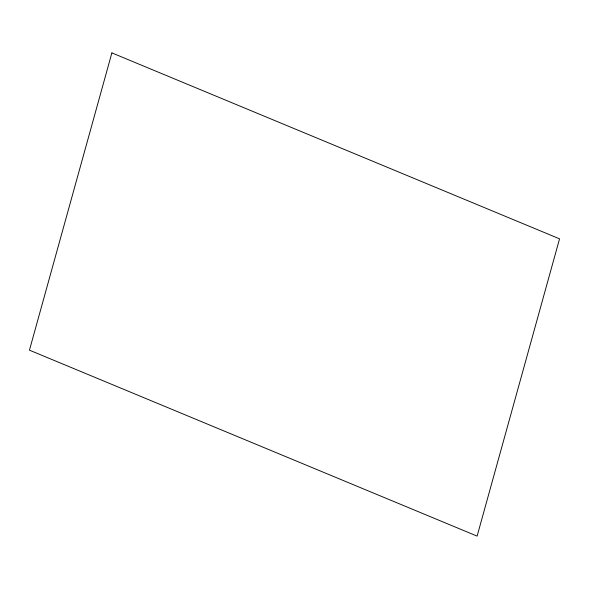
<?xml version="1.0" encoding="UTF-8"?>
<svg xmlns="http://www.w3.org/2000/svg" width="589" height="589" viewBox="0 0 589 589"><rect width="100%" height="100%" fill="white"/><g stroke="black" fill="none" stroke-linecap="round" stroke-linejoin="round"><path stroke-width="0.88" d="M111.888 52.892L29.45 350.168L477.112 536.108L559.55 238.832L111.888 52.892"/></g></svg>
